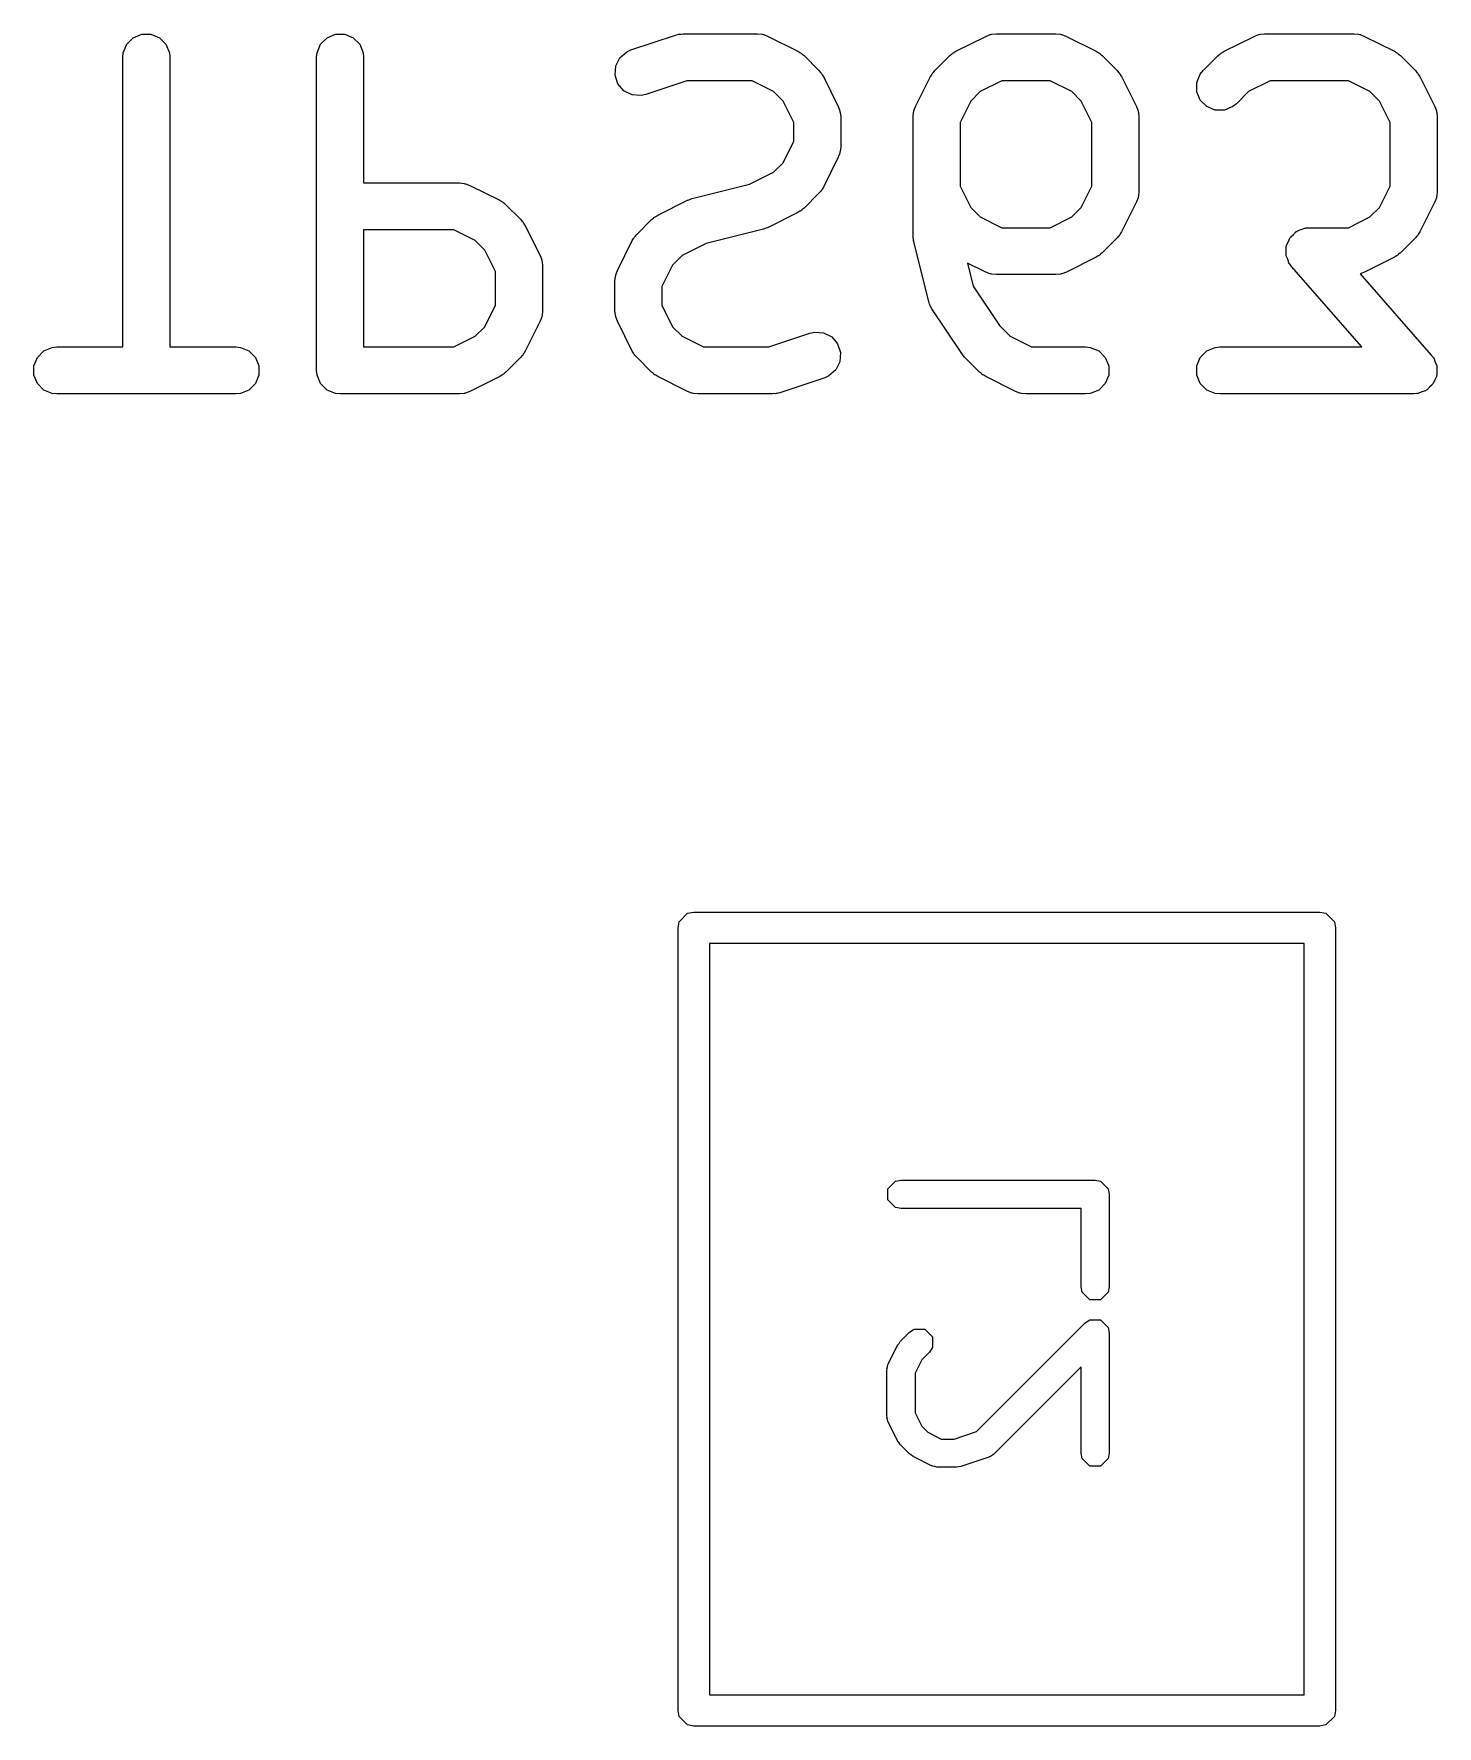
# Model space of a CAD drawing. Header units: inches. Extents: x 1.94 to 9.37, y -5.72 to -1.46.
# Drawn here: x 3.4603 to 3.6368, y -4.3878 to -4.175 of the extents above; entities that cross this region are included whole.
import ezdxf

# ---------------------------------------------------------------- set-up
doc = ezdxf.new("R2010")
doc.units = ezdxf.units.IN
doc.header["$MEASUREMENT"] = 0
doc.layers.add('BLACK', color=250, linetype='CONTINUOUS')

msp = doc.modelspace()

# ---------------------------------------------------------------- linework, layer by layer
at = {"layer": 'BLACK', "linetype": 'CONTINUOUS'}
for p, q in [((3.47159, -4.17738), (3.47203, -4.17632)), ((3.47203, -4.17632), (3.47284, -4.1755)), ((3.47284, -4.1755), (3.47391, -4.17506)), ((3.47391, -4.17506), (3.47506, -4.17506)), ((3.47506, -4.17506), (3.47612, -4.1755)), ((3.47612, -4.1755), (3.47694, -4.17632)), ((3.47694, -4.17632), (3.47738, -4.17738)), ((3.49596, -4.17738), (3.4964, -4.17632)), ((3.4964, -4.17632), (3.49722, -4.1755)), ((3.49722, -4.1755), (3.49828, -4.17506)), ((3.49828, -4.17506), (3.49943, -4.17506)), ((3.49943, -4.17506), (3.5005, -4.1755)), ((3.5005, -4.1755), (3.50131, -4.17632)), ((3.50131, -4.17632), (3.50175, -4.17738)), ((3.53542, -4.17703), (3.54104, -4.17516)), ((3.54104, -4.17516), (3.54133, -4.17509)), ((3.54133, -4.17509), (3.5414, -4.17506)), ((3.5414, -4.17506), (3.5415, -4.17505)), ((3.5415, -4.17505), (3.54161, -4.17503)), ((3.54161, -4.17503), (3.54168, -4.17504)), ((3.54168, -4.17504), (3.54198, -4.17501)), ((3.54198, -4.17501), (3.55135, -4.17501)), ((3.55135, -4.17501), (3.55193, -4.17506)), ((3.55193, -4.17506), (3.55202, -4.1751)), ((3.55202, -4.1751), (3.55213, -4.17511)), ((3.55213, -4.17511), (3.55267, -4.17532)), ((3.55267, -4.17532), (3.55642, -4.17719)), ((3.57628, -4.17719), (3.58003, -4.17532)), ((3.58003, -4.17532), (3.58057, -4.17511)), ((3.58057, -4.17511), (3.58067, -4.1751)), ((3.58067, -4.1751), (3.58077, -4.17506)), ((3.58077, -4.17506), (3.58135, -4.17501)), ((3.58135, -4.17501), (3.58885, -4.17501)), ((3.58885, -4.17501), (3.58942, -4.17506)), ((3.58942, -4.17506), (3.58952, -4.1751)), ((3.58952, -4.1751), (3.58962, -4.17511)), ((3.58962, -4.17511), (3.59017, -4.17532)), ((3.59017, -4.17532), (3.59392, -4.17719)), ((3.61002, -4.17719), (3.61377, -4.17532)), ((3.61377, -4.17532), (3.61431, -4.17511)), ((3.61431, -4.17511), (3.61442, -4.1751)), ((3.61442, -4.1751), (3.61452, -4.17506)), ((3.61452, -4.17506), (3.61509, -4.17501)), ((3.61509, -4.17501), (3.62634, -4.17501)), ((3.62634, -4.17501), (3.62692, -4.17506)), ((3.62692, -4.17506), (3.62701, -4.1751)), ((3.62701, -4.1751), (3.62712, -4.17511)), ((3.62712, -4.17511), (3.62766, -4.17532)), ((3.62766, -4.17532), (3.63141, -4.17719)), ((3.47153, -4.17796), (3.47159, -4.17738)), ((3.47153, -4.21438), (3.47153, -4.17796)), ((3.47738, -4.17738), (3.47744, -4.17796)), ((3.47744, -4.17796), (3.47744, -4.21438)), ((3.4959, -4.17796), (3.49596, -4.17738)), ((3.4959, -4.21733), (3.4959, -4.17796)), ((3.50175, -4.17738), (3.50181, -4.17796)), ((3.50181, -4.17796), (3.50181, -4.19375)), ((3.53342, -4.1802), (3.5335, -4.17905)), ((3.5335, -4.17905), (3.53402, -4.17802)), ((3.53402, -4.17802), (3.53489, -4.17727)), ((3.53489, -4.17727), (3.53542, -4.17703)), ((3.55642, -4.17719), (3.55667, -4.17735)), ((3.55667, -4.17735), (3.55674, -4.17738)), ((3.55674, -4.17738), (3.55682, -4.17745)), ((3.55682, -4.17745), (3.55691, -4.1775)), ((3.55691, -4.1775), (3.55696, -4.17756)), ((3.55696, -4.17756), (3.55719, -4.17775)), ((3.55719, -4.17775), (3.55906, -4.17962)), ((3.57363, -4.17962), (3.57551, -4.17775)), ((3.57551, -4.17775), (3.57574, -4.17756)), ((3.57574, -4.17756), (3.57579, -4.1775)), ((3.57579, -4.1775), (3.57587, -4.17745)), ((3.57587, -4.17745), (3.57596, -4.17738)), ((3.57596, -4.17738), (3.57603, -4.17735)), ((3.57603, -4.17735), (3.57628, -4.17719)), ((3.59392, -4.17719), (3.59416, -4.17735)), ((3.59416, -4.17735), (3.59424, -4.17738)), ((3.59424, -4.17738), (3.59432, -4.17745)), ((3.59432, -4.17745), (3.59441, -4.1775)), ((3.59441, -4.1775), (3.59446, -4.17756)), ((3.59446, -4.17756), (3.59468, -4.17775)), ((3.59468, -4.17775), (3.59656, -4.17962)), ((3.60738, -4.17962), (3.60925, -4.17775)), ((3.60925, -4.17775), (3.60948, -4.17756)), ((3.60948, -4.17756), (3.60953, -4.1775)), ((3.60953, -4.1775), (3.60962, -4.17745)), ((3.60962, -4.17745), (3.6097, -4.17738)), ((3.6097, -4.17738), (3.60977, -4.17735)), ((3.60977, -4.17735), (3.61002, -4.17719)), ((3.63141, -4.17719), (3.63166, -4.17735)), ((3.63166, -4.17735), (3.63173, -4.17738)), ((3.63173, -4.17738), (3.63181, -4.17745)), ((3.63181, -4.17745), (3.6319, -4.1775)), ((3.6319, -4.1775), (3.63195, -4.17756)), ((3.63195, -4.17756), (3.63218, -4.17775)), ((3.63218, -4.17775), (3.63405, -4.17962)), ((3.53379, -4.1813), (3.53342, -4.1802)), ((3.54246, -4.18091), (3.53729, -4.18264)), ((3.55065, -4.18091), (3.54246, -4.18091)), ((3.55335, -4.18226), (3.55065, -4.18091)), ((3.55906, -4.17962), (3.55925, -4.17985)), ((3.55925, -4.17985), (3.55931, -4.1799)), ((3.55931, -4.1799), (3.55936, -4.17999)), ((3.55936, -4.17999), (3.55943, -4.18007)), ((3.55943, -4.18007), (3.55946, -4.18014)), ((3.55946, -4.18014), (3.55962, -4.18039)), ((3.55962, -4.18039), (3.56149, -4.18414)), ((3.57121, -4.18414), (3.57308, -4.18039)), ((3.57308, -4.18039), (3.57324, -4.18014)), ((3.57324, -4.18014), (3.57327, -4.18007)), ((3.57327, -4.18007), (3.57333, -4.17999)), ((3.57333, -4.17999), (3.57339, -4.1799)), ((3.57339, -4.1799), (3.57345, -4.17985)), ((3.57345, -4.17985), (3.57363, -4.17962)), ((3.58204, -4.18091), (3.57935, -4.18226)), ((3.58815, -4.18091), (3.58204, -4.18091)), ((3.59085, -4.18226), (3.58815, -4.18091)), ((3.59656, -4.17962), (3.59674, -4.17985)), ((3.59674, -4.17985), (3.5968, -4.1799)), ((3.5968, -4.1799), (3.59686, -4.17999)), ((3.59686, -4.17999), (3.59692, -4.18007)), ((3.59692, -4.18007), (3.59695, -4.18014)), ((3.59695, -4.18014), (3.59711, -4.18039)), ((3.59711, -4.18039), (3.59899, -4.18414)), ((3.60657, -4.18113), (3.60701, -4.18007)), ((3.60657, -4.18229), (3.60657, -4.18113)), ((3.60701, -4.18007), (3.60738, -4.17962)), ((3.61579, -4.18091), (3.61309, -4.18226)), ((3.62564, -4.18091), (3.61579, -4.18091)), ((3.62834, -4.18226), (3.62564, -4.18091)), ((3.63405, -4.17962), (3.63424, -4.17985)), ((3.63424, -4.17985), (3.6343, -4.1799)), ((3.6343, -4.1799), (3.63435, -4.17999)), ((3.63435, -4.17999), (3.63442, -4.18007)), ((3.63442, -4.18007), (3.63445, -4.18014)), ((3.63445, -4.18014), (3.63461, -4.18039)), ((3.63461, -4.18039), (3.63648, -4.18414)), ((3.53454, -4.18217), (3.53379, -4.1813)), ((3.53557, -4.18268), (3.53454, -4.18217)), ((3.53672, -4.18276), (3.53557, -4.18268)), ((3.53729, -4.18264), (3.53672, -4.18276)), ((3.55455, -4.18346), (3.55335, -4.18226)), ((3.57935, -4.18226), (3.57815, -4.18346)), ((3.59204, -4.18346), (3.59085, -4.18226)), ((3.60701, -4.18335), (3.60657, -4.18229)), ((3.60783, -4.18416), (3.60701, -4.18335)), ((3.61309, -4.18226), (3.61156, -4.1838)), ((3.62954, -4.18346), (3.62834, -4.18226)), ((3.5559, -4.18616), (3.55455, -4.18346)), ((3.56149, -4.18414), (3.5617, -4.18468)), ((3.5617, -4.18468), (3.5617, -4.18478)), ((3.5617, -4.18478), (3.56174, -4.18488)), ((3.56174, -4.18488), (3.5618, -4.18546)), ((3.5618, -4.18546), (3.5618, -4.18921)), ((3.57089, -4.18546), (3.57095, -4.18488)), ((3.57089, -4.20046), (3.57089, -4.18546)), ((3.57095, -4.18488), (3.57099, -4.18478)), ((3.57099, -4.18478), (3.571, -4.18468)), ((3.571, -4.18468), (3.57121, -4.18414)), ((3.57815, -4.18346), (3.5768, -4.18616)), ((3.59339, -4.18616), (3.59204, -4.18346)), ((3.59899, -4.18414), (3.59919, -4.18468)), ((3.59919, -4.18468), (3.5992, -4.18478)), ((3.5992, -4.18478), (3.59924, -4.18488)), ((3.59924, -4.18488), (3.5993, -4.18546)), ((3.5993, -4.18546), (3.5993, -4.19483)), ((3.60889, -4.18461), (3.60783, -4.18416)), ((3.61004, -4.18461), (3.60889, -4.18461)), ((3.61111, -4.18416), (3.61004, -4.18461)), ((3.61156, -4.1838), (3.61111, -4.18416)), ((3.63089, -4.18616), (3.62954, -4.18346)), ((3.63648, -4.18414), (3.63669, -4.18468)), ((3.63669, -4.18468), (3.63669, -4.18478)), ((3.63669, -4.18478), (3.63674, -4.18488)), ((3.63674, -4.18488), (3.63679, -4.18546)), ((3.63679, -4.18546), (3.63679, -4.19483)), ((3.5559, -4.18851), (3.5559, -4.18616)), ((3.5768, -4.18616), (3.5768, -4.19414)), ((3.59339, -4.19414), (3.59339, -4.18616)), ((3.63089, -4.19414), (3.63089, -4.18616)), ((3.55455, -4.19121), (3.5559, -4.18851)), ((3.56174, -4.18978), (3.5617, -4.18988)), ((3.5618, -4.18921), (3.56174, -4.18978)), ((3.55335, -4.19241), (3.55455, -4.19121)), ((3.56149, -4.19053), (3.55962, -4.19428)), ((3.5617, -4.18999), (3.56149, -4.19053)), ((3.5617, -4.18988), (3.5617, -4.18999)), ((3.50181, -4.19375), (3.51385, -4.19375)), ((3.51385, -4.19375), (3.51443, -4.19381)), ((3.51443, -4.19381), (3.51453, -4.19385)), ((3.51453, -4.19385), (3.51463, -4.19386)), ((3.51463, -4.19386), (3.51517, -4.19407)), ((3.54313, -4.19572), (3.55032, -4.19392)), ((3.55032, -4.19392), (3.55335, -4.19241)), ((3.51517, -4.19407), (3.51892, -4.19594)), ((3.51892, -4.19594), (3.51917, -4.1961)), ((3.51917, -4.1961), (3.51924, -4.19613)), ((3.51924, -4.19613), (3.51933, -4.19619)), ((3.53878, -4.19782), (3.54253, -4.19594)), ((3.54253, -4.19594), (3.54257, -4.19593)), ((3.54257, -4.19593), (3.54259, -4.19591)), ((3.54259, -4.19591), (3.54283, -4.19583)), ((3.54283, -4.19583), (3.54307, -4.19573)), ((3.54307, -4.19573), (3.54309, -4.19573)), ((3.54309, -4.19573), (3.54313, -4.19572)), ((3.55906, -4.19505), (3.55719, -4.19692)), ((3.55925, -4.19482), (3.55906, -4.19505)), ((3.55931, -4.19477), (3.55925, -4.19482)), ((3.55936, -4.19468), (3.55931, -4.19477)), ((3.55943, -4.1946), (3.55936, -4.19468)), ((3.55946, -4.19453), (3.55943, -4.1946)), ((3.55962, -4.19428), (3.55946, -4.19453)), ((3.5768, -4.19414), (3.57815, -4.19683)), ((3.59204, -4.19683), (3.59339, -4.19414)), ((3.59899, -4.19615), (3.59711, -4.1999)), ((3.59919, -4.19561), (3.59899, -4.19615)), ((3.5992, -4.19551), (3.59919, -4.19561)), ((3.59924, -4.19541), (3.5992, -4.19551)), ((3.5993, -4.19483), (3.59924, -4.19541)), ((3.62954, -4.19683), (3.63089, -4.19414)), ((3.63648, -4.19615), (3.63461, -4.1999)), ((3.63669, -4.19561), (3.63648, -4.19615)), ((3.63674, -4.19541), (3.63669, -4.19551)), ((3.63669, -4.19551), (3.63669, -4.19561)), ((3.63679, -4.19483), (3.63674, -4.19541)), ((3.51933, -4.19619), (3.51941, -4.19625)), ((3.51941, -4.19625), (3.51947, -4.19631)), ((3.51947, -4.19631), (3.51969, -4.19649)), ((3.51969, -4.19649), (3.52157, -4.19837)), ((3.53801, -4.19837), (3.53824, -4.19818)), ((3.53824, -4.19818), (3.53829, -4.19812)), ((3.53829, -4.19812), (3.53838, -4.19807)), ((3.53838, -4.19807), (3.53846, -4.198)), ((3.53846, -4.198), (3.53853, -4.19797)), ((3.53853, -4.19797), (3.53878, -4.19782)), ((3.55642, -4.19747), (3.55267, -4.19935)), ((3.55667, -4.19732), (3.55642, -4.19747)), ((3.55674, -4.19729), (3.55667, -4.19732)), ((3.55682, -4.19722), (3.55674, -4.19729)), ((3.55691, -4.19717), (3.55682, -4.19722)), ((3.55696, -4.19711), (3.55691, -4.19717)), ((3.55719, -4.19692), (3.55696, -4.19711)), ((3.57815, -4.19683), (3.57935, -4.19803)), ((3.57935, -4.19803), (3.58204, -4.19938)), ((3.58815, -4.19938), (3.59085, -4.19803)), ((3.59085, -4.19803), (3.59204, -4.19683)), ((3.62564, -4.19938), (3.62834, -4.19803)), ((3.62834, -4.19803), (3.62954, -4.19683)), ((3.51316, -4.19966), (3.50181, -4.19966)), ((3.50181, -4.19966), (3.50181, -4.21438)), ((3.51585, -4.20101), (3.51316, -4.19966)), ((3.52157, -4.19837), (3.52175, -4.1986)), ((3.52175, -4.1986), (3.52181, -4.19865)), ((3.52181, -4.19865), (3.52187, -4.19874)), ((3.52187, -4.19874), (3.52193, -4.19882)), ((3.52193, -4.19882), (3.52196, -4.19889)), ((3.52196, -4.19889), (3.52212, -4.19914)), ((3.52212, -4.19914), (3.52399, -4.20289)), ((3.53595, -4.20047), (3.53614, -4.20024)), ((3.53614, -4.20024), (3.53801, -4.19837)), ((3.55207, -4.19957), (3.54488, -4.20137)), ((3.55211, -4.19956), (3.55207, -4.19957)), ((3.55213, -4.19956), (3.55211, -4.19956)), ((3.55237, -4.19946), (3.55213, -4.19956)), ((3.55261, -4.19938), (3.55237, -4.19946)), ((3.55263, -4.19936), (3.55261, -4.19938)), ((3.55267, -4.19935), (3.55263, -4.19936)), ((3.58204, -4.19938), (3.58815, -4.19938)), ((3.5968, -4.20039), (3.59674, -4.20044)), ((3.59686, -4.2003), (3.5968, -4.20039)), ((3.59692, -4.20022), (3.59686, -4.2003)), ((3.59695, -4.20015), (3.59692, -4.20022)), ((3.59711, -4.1999), (3.59695, -4.20015)), ((3.61838, -4.20053), (3.61874, -4.20022)), ((3.61874, -4.20022), (3.61908, -4.19988)), ((3.61908, -4.19988), (3.61917, -4.19984)), ((3.61917, -4.19984), (3.61924, -4.19977)), ((3.61924, -4.19977), (3.6197, -4.19962)), ((3.6197, -4.19962), (3.62014, -4.19944)), ((3.62014, -4.19944), (3.62028, -4.19942)), ((3.62028, -4.19942), (3.62033, -4.1994)), ((3.62033, -4.1994), (3.62041, -4.19941)), ((3.62041, -4.19941), (3.62072, -4.19938)), ((3.62072, -4.19938), (3.62564, -4.19938)), ((3.6343, -4.20039), (3.63424, -4.20044)), ((3.63435, -4.2003), (3.6343, -4.20039)), ((3.63442, -4.20022), (3.63435, -4.2003)), ((3.63445, -4.20015), (3.63442, -4.20022)), ((3.63461, -4.1999), (3.63445, -4.20015)), ((3.51705, -4.20221), (3.51585, -4.20101)), ((3.5184, -4.2049), (3.51705, -4.20221)), ((3.53371, -4.20476), (3.53559, -4.20101)), ((3.53559, -4.20101), (3.53574, -4.20076)), ((3.53574, -4.20076), (3.53577, -4.20069)), ((3.53577, -4.20069), (3.53584, -4.20061)), ((3.53584, -4.20061), (3.53589, -4.20052)), ((3.53589, -4.20052), (3.53595, -4.20047)), ((3.54488, -4.20137), (3.54185, -4.20288)), ((3.5709, -4.20056), (3.57089, -4.20046)), ((3.5709, -4.2006), (3.5709, -4.20056)), ((3.57093, -4.20082), (3.5709, -4.2006)), ((3.57095, -4.20103), (3.57093, -4.20082)), ((3.57097, -4.20107), (3.57095, -4.20103)), ((3.57098, -4.20117), (3.57097, -4.20107)), ((3.57286, -4.20867), (3.57098, -4.20117)), ((3.59468, -4.20254), (3.59446, -4.20273)), ((3.59656, -4.20067), (3.59468, -4.20254)), ((3.59674, -4.20044), (3.59656, -4.20067)), ((3.61779, -4.20271), (3.61782, -4.20224)), ((3.61782, -4.20176), (3.61786, -4.20166)), ((3.61782, -4.20224), (3.61782, -4.20176)), ((3.61786, -4.20156), (3.61808, -4.20113)), ((3.61786, -4.20166), (3.61786, -4.20156)), ((3.61808, -4.20113), (3.61826, -4.20069)), ((3.61826, -4.20069), (3.61833, -4.20062)), ((3.61833, -4.20062), (3.61838, -4.20053)), ((3.63218, -4.20254), (3.63195, -4.20273)), ((3.63405, -4.20067), (3.63218, -4.20254)), ((3.63424, -4.20044), (3.63405, -4.20067)), ((3.52399, -4.20289), (3.5242, -4.20343)), ((3.5242, -4.20343), (3.52421, -4.20353)), ((3.52421, -4.20353), (3.52425, -4.20363)), ((3.52425, -4.20363), (3.52431, -4.20421)), ((3.52431, -4.20421), (3.52431, -4.20983)), ((3.54065, -4.20408), (3.5393, -4.20678)), ((3.54185, -4.20288), (3.54065, -4.20408)), ((3.58003, -4.20497), (3.57773, -4.20383)), ((3.57773, -4.20383), (3.57846, -4.20674)), ((3.59392, -4.2031), (3.59017, -4.20497)), ((3.59416, -4.20294), (3.59392, -4.2031)), ((3.59424, -4.20291), (3.59416, -4.20294)), ((3.59432, -4.20285), (3.59424, -4.20291)), ((3.59441, -4.20279), (3.59432, -4.20285)), ((3.59446, -4.20273), (3.59441, -4.20279)), ((3.61782, -4.20281), (3.61779, -4.20271)), ((3.61782, -4.20291), (3.61782, -4.20281)), ((3.618, -4.20335), (3.61782, -4.20291)), ((3.61816, -4.20381), (3.618, -4.20335)), ((3.61824, -4.20392), (3.61816, -4.20381)), ((3.61826, -4.20397), (3.61824, -4.20392)), ((3.61832, -4.20403), (3.61826, -4.20397)), ((3.61849, -4.20428), (3.61832, -4.20403)), ((3.62733, -4.21438), (3.61849, -4.20428)), ((3.63141, -4.2031), (3.62766, -4.20497)), ((3.63166, -4.20294), (3.63141, -4.2031)), ((3.63173, -4.20291), (3.63166, -4.20294)), ((3.63181, -4.20285), (3.63173, -4.20291)), ((3.6319, -4.20279), (3.63181, -4.20285)), ((3.63195, -4.20273), (3.6319, -4.20279)), ((3.5184, -4.20913), (3.5184, -4.2049)), ((3.5334, -4.20608), (3.53346, -4.20551)), ((3.5334, -4.20983), (3.5334, -4.20608)), ((3.53346, -4.20551), (3.5335, -4.20541)), ((3.5335, -4.2053), (3.53371, -4.20476)), ((3.5335, -4.20541), (3.5335, -4.2053)), ((3.5393, -4.20678), (3.5393, -4.20913)), ((3.57846, -4.20674), (3.58177, -4.2117)), ((3.58057, -4.20518), (3.58003, -4.20497)), ((3.58067, -4.20519), (3.58057, -4.20518)), ((3.58077, -4.20523), (3.58067, -4.20519)), ((3.58135, -4.20528), (3.58077, -4.20523)), ((3.58885, -4.20528), (3.58135, -4.20528)), ((3.58942, -4.20523), (3.58885, -4.20528)), ((3.58952, -4.20519), (3.58942, -4.20523)), ((3.58962, -4.20518), (3.58952, -4.20519)), ((3.59017, -4.20497), (3.58962, -4.20518)), ((3.62766, -4.20497), (3.62713, -4.20518)), ((3.62713, -4.20518), (3.63606, -4.21539)), ((3.57298, -4.20901), (3.57286, -4.20867)), ((3.51705, -4.21183), (3.5184, -4.20913)), ((3.5242, -4.21061), (3.52399, -4.21115)), ((3.52421, -4.2105), (3.5242, -4.21061)), ((3.52425, -4.21041), (3.52421, -4.2105)), ((3.52431, -4.20983), (3.52425, -4.21041)), ((3.53346, -4.21041), (3.5334, -4.20983)), ((3.5335, -4.2105), (3.53346, -4.21041)), ((3.5335, -4.21061), (3.5335, -4.2105)), ((3.53371, -4.21115), (3.5335, -4.21061)), ((3.5393, -4.20913), (3.54065, -4.21183)), ((3.57299, -4.20908), (3.57298, -4.20901)), ((3.57303, -4.20915), (3.57299, -4.20908)), ((3.57305, -4.20922), (3.57303, -4.20915)), ((3.5731, -4.20928), (3.57305, -4.20922)), ((3.57326, -4.20959), (3.5731, -4.20928)), ((3.57701, -4.21522), (3.57326, -4.20959)), ((3.51316, -4.21438), (3.51585, -4.21303)), ((3.51585, -4.21303), (3.51705, -4.21183)), ((3.52399, -4.21115), (3.52212, -4.2149)), ((3.53559, -4.2149), (3.53371, -4.21115)), ((3.54065, -4.21183), (3.54185, -4.21303)), ((3.54185, -4.21303), (3.54455, -4.21438)), ((3.55275, -4.21438), (3.55792, -4.21265)), ((3.55792, -4.21265), (3.55848, -4.21253)), ((3.55848, -4.21253), (3.55963, -4.21261)), ((3.55963, -4.21261), (3.56066, -4.21312)), ((3.56066, -4.21312), (3.56141, -4.21399)), ((3.58177, -4.2117), (3.5831, -4.21303)), ((3.5831, -4.21303), (3.58579, -4.21438)), ((3.46078, -4.21569), (3.4616, -4.21487)), ((3.4616, -4.21487), (3.46266, -4.21443)), ((3.46266, -4.21443), (3.46324, -4.21438)), ((3.46324, -4.21438), (3.47153, -4.21438)), ((3.47744, -4.21438), (3.48573, -4.21438)), ((3.48573, -4.21438), (3.48631, -4.21443)), ((3.48631, -4.21443), (3.48737, -4.21487)), ((3.48737, -4.21487), (3.48819, -4.21569)), ((3.50181, -4.21438), (3.51316, -4.21438)), ((3.52187, -4.2153), (3.52181, -4.21539)), ((3.52193, -4.21522), (3.52187, -4.2153)), ((3.52196, -4.21515), (3.52193, -4.21522)), ((3.52212, -4.2149), (3.52196, -4.21515)), ((3.53574, -4.21515), (3.53559, -4.2149)), ((3.53577, -4.21522), (3.53574, -4.21515)), ((3.53584, -4.2153), (3.53577, -4.21522)), ((3.53589, -4.21539), (3.53584, -4.2153)), ((3.54455, -4.21438), (3.55275, -4.21438)), ((3.56141, -4.21399), (3.56178, -4.21509)), ((3.56178, -4.21509), (3.5617, -4.21624)), ((3.57702, -4.21522), (3.57701, -4.21522)), ((3.57719, -4.21544), (3.57702, -4.21522)), ((3.57702, -4.21522), (3.57702, -4.21522)), ((3.58579, -4.21438), (3.59259, -4.21438)), ((3.59259, -4.21438), (3.59317, -4.21443)), ((3.59317, -4.21443), (3.59424, -4.21487)), ((3.59424, -4.21487), (3.59505, -4.21569)), ((3.60701, -4.21569), (3.60783, -4.21487)), ((3.60783, -4.21487), (3.60889, -4.21443)), ((3.60889, -4.21443), (3.60947, -4.21438)), ((3.60947, -4.21438), (3.62733, -4.21438)), ((3.46034, -4.21675), (3.46078, -4.21569)), ((3.46034, -4.21791), (3.46034, -4.21675)), ((3.48819, -4.21569), (3.48863, -4.21675)), ((3.48863, -4.21675), (3.48863, -4.21791)), ((3.49596, -4.21791), (3.4959, -4.21733)), ((3.52157, -4.21567), (3.51969, -4.21754)), ((3.52175, -4.21544), (3.52157, -4.21567)), ((3.52181, -4.21539), (3.52175, -4.21544)), ((3.53595, -4.21544), (3.53589, -4.21539)), ((3.53614, -4.21567), (3.53595, -4.21544)), ((3.53801, -4.21754), (3.53614, -4.21567)), ((3.56118, -4.21727), (3.56031, -4.21802)), ((3.5617, -4.21624), (3.56118, -4.21727)), ((3.57738, -4.21567), (3.57719, -4.21544)), ((3.57926, -4.21754), (3.57738, -4.21567)), ((3.57738, -4.21567), (3.57738, -4.21567)), ((3.57738, -4.21567), (3.57738, -4.21567)), ((3.59505, -4.21569), (3.59549, -4.21675)), ((3.59549, -4.21675), (3.59549, -4.21791)), ((3.60657, -4.21675), (3.60701, -4.21569)), ((3.60657, -4.21791), (3.60657, -4.21675)), ((3.63606, -4.21539), (3.63624, -4.21563)), ((3.63624, -4.21563), (3.63629, -4.21569)), ((3.63629, -4.21569), (3.63632, -4.21574)), ((3.63632, -4.21574), (3.6364, -4.21586)), ((3.6364, -4.21586), (3.63655, -4.21631)), ((3.63655, -4.21631), (3.63674, -4.21675)), ((3.63674, -4.21675), (3.63674, -4.21685)), ((3.63674, -4.21685), (3.63677, -4.21695)), ((3.63677, -4.21695), (3.63674, -4.21743)), ((3.63674, -4.21743), (3.63674, -4.21791)), ((3.46078, -4.21897), (3.46034, -4.21791)), ((3.4616, -4.21979), (3.46078, -4.21897)), ((3.48819, -4.21897), (3.48737, -4.21979)), ((3.48863, -4.21791), (3.48819, -4.21897)), ((3.4964, -4.21897), (3.49596, -4.21791)), ((3.49722, -4.21979), (3.4964, -4.21897)), ((3.51892, -4.2181), (3.51517, -4.21997)), ((3.51917, -4.21794), (3.51892, -4.2181)), ((3.51924, -4.21791), (3.51917, -4.21794)), ((3.51933, -4.21784), (3.51924, -4.21791)), ((3.51941, -4.21779), (3.51933, -4.21784)), ((3.51947, -4.21773), (3.51941, -4.21779)), ((3.51969, -4.21754), (3.51947, -4.21773)), ((3.53824, -4.21773), (3.53801, -4.21754)), ((3.53829, -4.21779), (3.53824, -4.21773)), ((3.53838, -4.21784), (3.53829, -4.21779)), ((3.53846, -4.21791), (3.53838, -4.21784)), ((3.53853, -4.21794), (3.53846, -4.21791)), ((3.53878, -4.2181), (3.53853, -4.21794)), ((3.54253, -4.21997), (3.53878, -4.2181)), ((3.55978, -4.21826), (3.55416, -4.22013)), ((3.56031, -4.21802), (3.55978, -4.21826)), ((3.57948, -4.21773), (3.57926, -4.21754)), ((3.57954, -4.21779), (3.57948, -4.21773)), ((3.57962, -4.21784), (3.57954, -4.21779)), ((3.57971, -4.21791), (3.57962, -4.21784)), ((3.57978, -4.21794), (3.57971, -4.21791)), ((3.58003, -4.2181), (3.57978, -4.21794)), ((3.58378, -4.21997), (3.58003, -4.2181)), ((3.59505, -4.21897), (3.59424, -4.21979)), ((3.59549, -4.21791), (3.59505, -4.21897)), ((3.60701, -4.21897), (3.60657, -4.21791)), ((3.60783, -4.21979), (3.60701, -4.21897)), ((3.63582, -4.21945), (3.63548, -4.21979)), ((3.63618, -4.21913), (3.63582, -4.21945)), ((3.63622, -4.21904), (3.63618, -4.21913)), ((3.63629, -4.21897), (3.63622, -4.21904)), ((3.63648, -4.21853), (3.63629, -4.21897)), ((3.63669, -4.2181), (3.63648, -4.21853)), ((3.6367, -4.218), (3.63669, -4.2181)), ((3.63674, -4.21791), (3.6367, -4.218)), ((3.46266, -4.22023), (3.4616, -4.21979)), ((3.46324, -4.22028), (3.46266, -4.22023)), ((3.48573, -4.22028), (3.46324, -4.22028)), ((3.48631, -4.22023), (3.48573, -4.22028)), ((3.48737, -4.21979), (3.48631, -4.22023)), ((3.49828, -4.22023), (3.49722, -4.21979)), ((3.49886, -4.22028), (3.49828, -4.22023)), ((3.51385, -4.22028), (3.49886, -4.22028)), ((3.51443, -4.22023), (3.51385, -4.22028)), ((3.51453, -4.22019), (3.51443, -4.22023)), ((3.51463, -4.22018), (3.51453, -4.22019)), ((3.51517, -4.21997), (3.51463, -4.22018)), ((3.54307, -4.22018), (3.54253, -4.21997)), ((3.54318, -4.22019), (3.54307, -4.22018)), ((3.54327, -4.22023), (3.54318, -4.22019)), ((3.54385, -4.22028), (3.54327, -4.22023)), ((3.55322, -4.22028), (3.54385, -4.22028)), ((3.55352, -4.22025), (3.55322, -4.22028)), ((3.55359, -4.22026), (3.55352, -4.22025)), ((3.5537, -4.22024), (3.55359, -4.22026)), ((3.5538, -4.22023), (3.5537, -4.22024)), ((3.55387, -4.2202), (3.5538, -4.22023)), ((3.55416, -4.22013), (3.55387, -4.2202)), ((3.58432, -4.22018), (3.58378, -4.21997)), ((3.58442, -4.22019), (3.58432, -4.22018)), ((3.58452, -4.22023), (3.58442, -4.22019)), ((3.5851, -4.22028), (3.58452, -4.22023)), ((3.59259, -4.22028), (3.5851, -4.22028)), ((3.59317, -4.22023), (3.59259, -4.22028)), ((3.59424, -4.21979), (3.59317, -4.22023)), ((3.60889, -4.22023), (3.60783, -4.21979)), ((3.60947, -4.22028), (3.60889, -4.22023)), ((3.63384, -4.22028), (3.60947, -4.22028)), ((3.63414, -4.22025), (3.63384, -4.22028)), ((3.63422, -4.22026), (3.63414, -4.22025)), ((3.63427, -4.22024), (3.63422, -4.22026)), ((3.63442, -4.22023), (3.63427, -4.22024)), ((3.63486, -4.22004), (3.63442, -4.22023)), ((3.63531, -4.21989), (3.63486, -4.22004)), ((3.63539, -4.21982), (3.63531, -4.21989)), ((3.63548, -4.21979), (3.63539, -4.21982)), ((3.54255, -4.28558), (3.54331, -4.28543)), ((3.54331, -4.28543), (3.62205, -4.28543)), ((3.62205, -4.28543), (3.6228, -4.28558)), ((3.54134, -4.2874), (3.54149, -4.28665)), ((3.54134, -4.38583), (3.54134, -4.2874)), ((3.54149, -4.28665), (3.54255, -4.28558)), ((3.6228, -4.28558), (3.62387, -4.28665)), ((3.62387, -4.28665), (3.62402, -4.2874)), ((3.62402, -4.2874), (3.62402, -4.38583)), ((3.54528, -4.28937), (3.54528, -4.38386)), ((3.62008, -4.28937), (3.54528, -4.28937)), ((3.62008, -4.38386), (3.62008, -4.28937)), ((3.56774, -4.32024), (3.5687, -4.31929)), ((3.5687, -4.31929), (3.56938, -4.31915)), ((3.56938, -4.31915), (3.59379, -4.31915)), ((3.59379, -4.31915), (3.59446, -4.31929)), ((3.59446, -4.31929), (3.59542, -4.32024)), ((3.56774, -4.3216), (3.56774, -4.32024)), ((3.5687, -4.32256), (3.56774, -4.3216)), ((3.59542, -4.32024), (3.59556, -4.32092)), ((3.59556, -4.32092), (3.59556, -4.33255)), ((3.56938, -4.32269), (3.5687, -4.32256)), ((3.59201, -4.32269), (3.56938, -4.32269)), ((3.59201, -4.33255), (3.59201, -4.32269)), ((3.59215, -4.33322), (3.59201, -4.33255)), ((3.59311, -4.33418), (3.59215, -4.33322)), ((3.59446, -4.33418), (3.59311, -4.33418)), ((3.59542, -4.33322), (3.59446, -4.33418)), ((3.59556, -4.33255), (3.59542, -4.33322)), ((3.56929, -4.33943), (3.57045, -4.33827)), ((3.57045, -4.33827), (3.57102, -4.33788)), ((3.57102, -4.33788), (3.57238, -4.33788)), ((3.57238, -4.33788), (3.57334, -4.33884)), ((3.57888, -4.35076), (3.59253, -4.3371)), ((3.59253, -4.3371), (3.59311, -4.33672)), ((3.59311, -4.33672), (3.59446, -4.33672)), ((3.59446, -4.33672), (3.59542, -4.33768)), ((3.59542, -4.33768), (3.59556, -4.33836)), ((3.59556, -4.33836), (3.59556, -4.35347)), ((3.56779, -4.34221), (3.56895, -4.33989)), ((3.56895, -4.33989), (3.56913, -4.33967)), ((3.56913, -4.33967), (3.56929, -4.33943)), ((3.57295, -4.34077), (3.57199, -4.34173)), ((3.57334, -4.3402), (3.57295, -4.34077)), ((3.57334, -4.33884), (3.57334, -4.3402)), ((3.5676, -4.34301), (3.56762, -4.34292)), ((3.56761, -4.34288), (3.56768, -4.34261)), ((3.56762, -4.34292), (3.56761, -4.34288)), ((3.56768, -4.34261), (3.56774, -4.34233)), ((3.56774, -4.34233), (3.56777, -4.3423)), ((3.56777, -4.3423), (3.56779, -4.34221)), ((3.57199, -4.34173), (3.57115, -4.34343)), ((3.59201, -4.34263), (3.58109, -4.35356)), ((3.59201, -4.35347), (3.59201, -4.34263)), ((3.5676, -4.34882), (3.5676, -4.34301)), ((3.57115, -4.34343), (3.57115, -4.3484)), ((3.56762, -4.34891), (3.5676, -4.34882)), ((3.56761, -4.34894), (3.56762, -4.34891)), ((3.56768, -4.34922), (3.56761, -4.34894)), ((3.56774, -4.3495), (3.56768, -4.34922)), ((3.57115, -4.3484), (3.57199, -4.35009)), ((3.56777, -4.34953), (3.56774, -4.3495)), ((3.56779, -4.34961), (3.56777, -4.34953)), ((3.56895, -4.35194), (3.56779, -4.34961)), ((3.57199, -4.35009), (3.57275, -4.35085)), ((3.57275, -4.35085), (3.57444, -4.3517)), ((3.57606, -4.3517), (3.57888, -4.35076)), ((3.56913, -4.35216), (3.56895, -4.35194)), ((3.56929, -4.3524), (3.56913, -4.35216)), ((3.57045, -4.35356), (3.56929, -4.3524)), ((3.57068, -4.35372), (3.57045, -4.35356)), ((3.57444, -4.3517), (3.57606, -4.3517)), ((3.581, -4.35364), (3.58075, -4.35379)), ((3.58102, -4.35361), (3.581, -4.35364)), ((3.58109, -4.35356), (3.58102, -4.35361)), ((3.59215, -4.35415), (3.59201, -4.35347)), ((3.59556, -4.35347), (3.59542, -4.35415)), ((3.57091, -4.35389), (3.57068, -4.35372)), ((3.57323, -4.35505), (3.57091, -4.35389)), ((3.57332, -4.35508), (3.57323, -4.35505)), ((3.57335, -4.35511), (3.57332, -4.35508)), ((3.57363, -4.35516), (3.57335, -4.35511)), ((3.5739, -4.35524), (3.57363, -4.35516)), ((3.57394, -4.35522), (3.5739, -4.35524)), ((3.57403, -4.35524), (3.57394, -4.35522)), ((3.57635, -4.35524), (3.57403, -4.35524)), ((3.57663, -4.35518), (3.57635, -4.35524)), ((3.57691, -4.35515), (3.57663, -4.35518)), ((3.5804, -4.35399), (3.57691, -4.35515)), ((3.58047, -4.35394), (3.5804, -4.35399)), ((3.58051, -4.35394), (3.58047, -4.35394)), ((3.58075, -4.35379), (3.58051, -4.35394)), ((3.59311, -4.35511), (3.59215, -4.35415)), ((3.59446, -4.35511), (3.59311, -4.35511)), ((3.59542, -4.35415), (3.59446, -4.35511)), ((3.54528, -4.38386), (3.62008, -4.38386)), ((3.54149, -4.38658), (3.54134, -4.38583)), ((3.54255, -4.38765), (3.54149, -4.38658)), ((3.54331, -4.3878), (3.54255, -4.38765)), ((3.6228, -4.38765), (3.62205, -4.3878)), ((3.62387, -4.38658), (3.6228, -4.38765)), ((3.62402, -4.38583), (3.62387, -4.38658)), ((3.62205, -4.3878), (3.54331, -4.3878))]:
    msp.add_line(p, q, dxfattribs=at)

doc.saveas('drawing.dxf')
